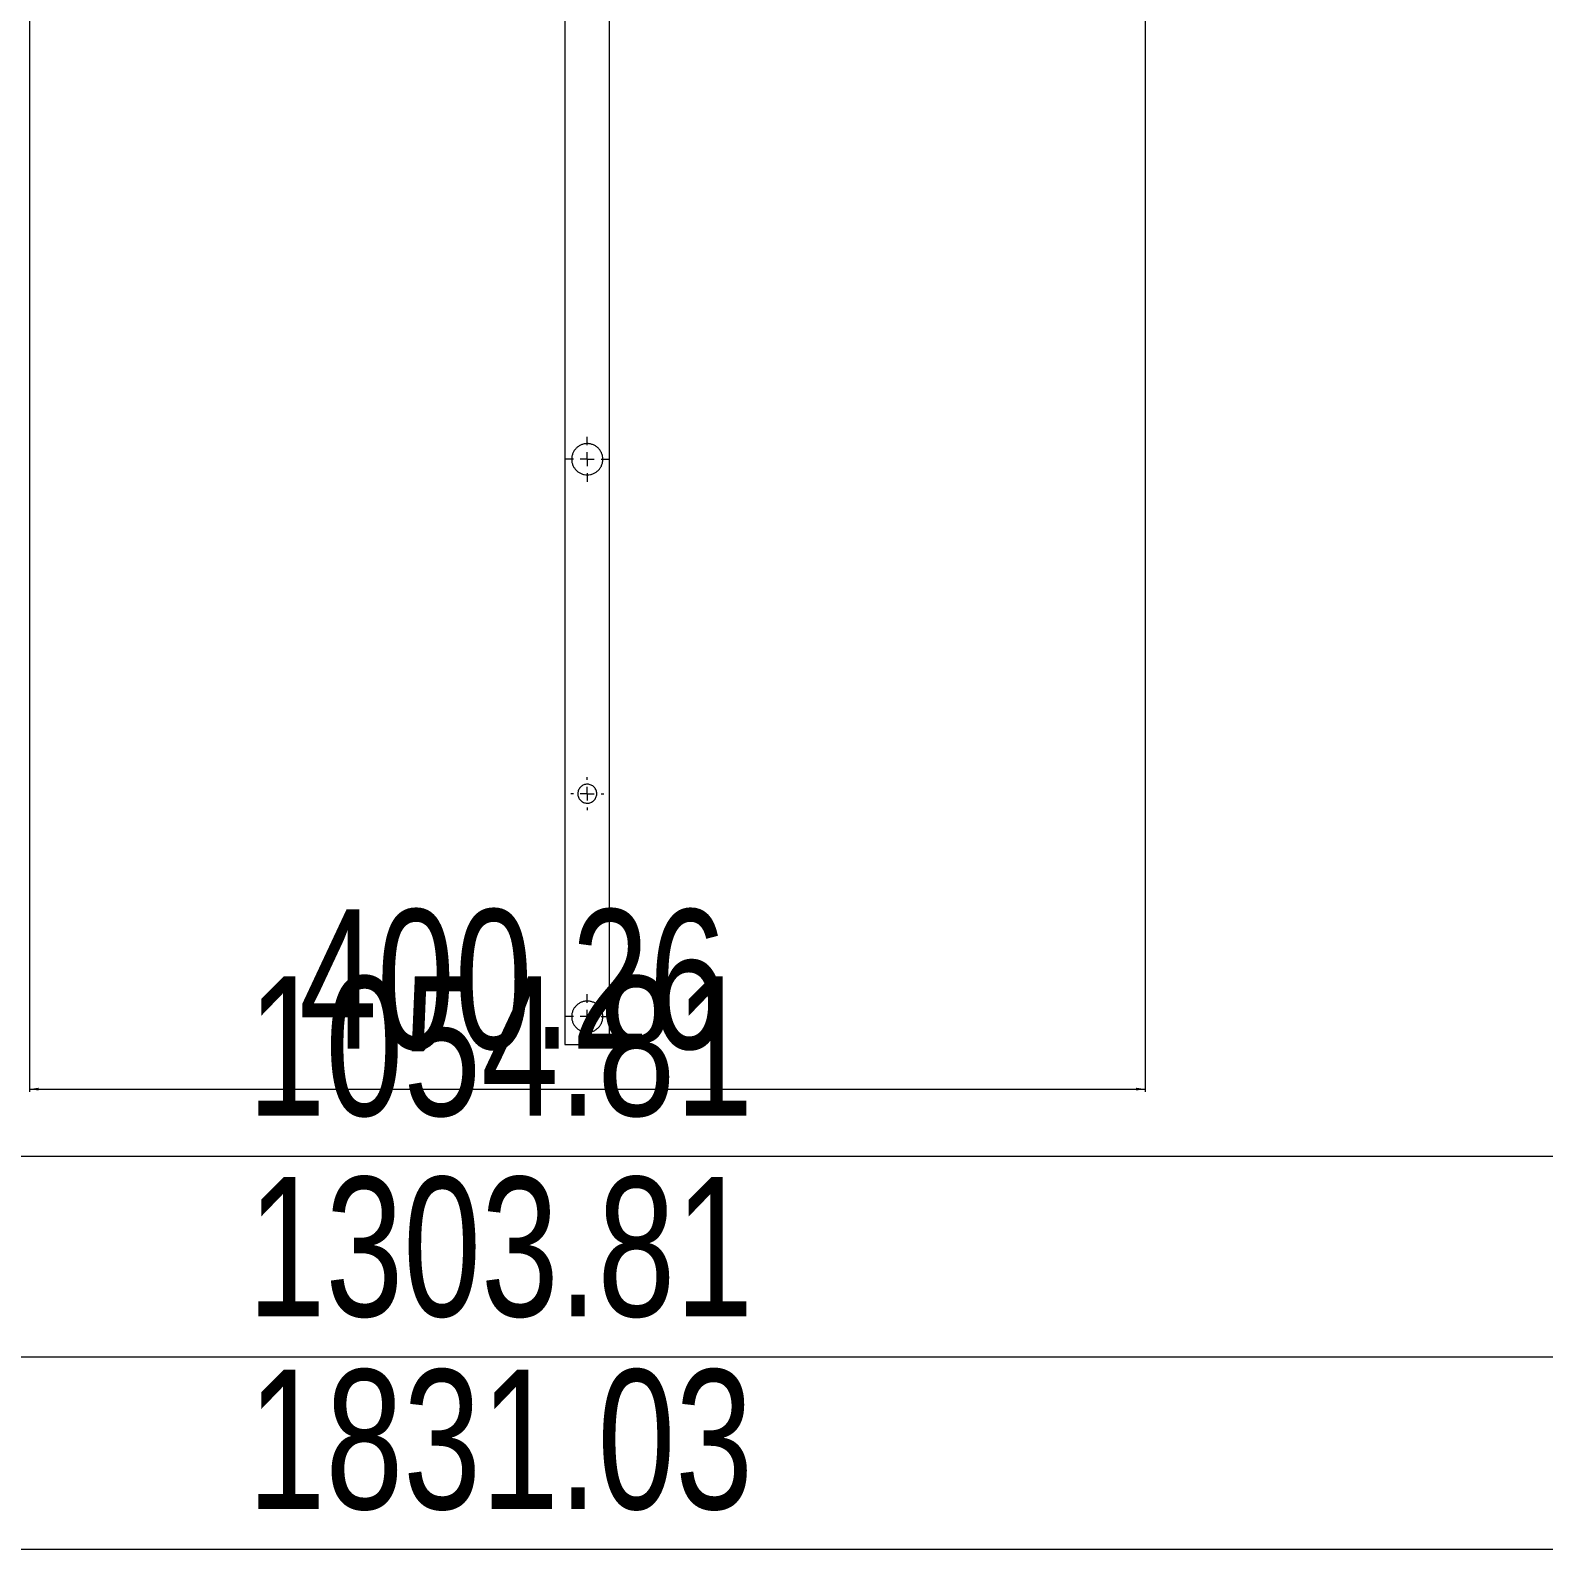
# Model space of a CAD drawing. Header units: millimetres. Extents: x 1529 to 6255, y 1713 to 5797.
# Drawn here: x 2578 to 3121, y 4309 to 4855 of the extents above; entities that cross this region are included whole.
import ezdxf

# ---------------------------------------------------------------- set-up
doc = ezdxf.new("R2010")
doc.units = ezdxf.units.MM
doc.styles.add('SLDTEXTSTYLE0', font='TXT', dxfattribs={"width": 0.75})
doc.dimstyles.new('SLDDIMSTYLE0', dxfattribs={"dimtxt": 50, "dimasz": 3.302, "dimexe": 0, "dimexo": 0.0625, "dimgap": 12.5, "dimtad": 1, "dimrnd": 1e-09, "dimzin": 12, "dimdsep": 46, "dimtxsty": 'SLDTEXTSTYLE0', "dimsah": 1, "dimcen": 0.09, "dimadec": 0, "dimazin": 3, "dimtfac": 1, "dimtofl": 0, "dimtmove": 0, "dimatfit": 3, "dimfxl": 0, "dimfrac": 2, "dimtolj": 1, "dimtzin": 12, "dimarcsym": 0})

# ---------------------------------------------------------------- blocks, each defined once
blk = doc.blocks.new('_D_5')
at = {"color": 7, "linetype": 'Continuous', "lineweight": 0}
for p, q in [((1860.52, 4588.31), (1860.52, 4308.77)), ((3691.55, 4584.86), (3691.55, 4308.77)), ((1860.52, 4309.77), (3691.55, 4309.77))]:
    blk.add_line(p, q, dxfattribs=at)
for points in [[(1860.52, 4309.77), (1863.82, 4309.26), (1863.82, 4310.27)], [(3691.55, 4309.77), (3688.25, 4310.27), (3688.25, 4309.26)]]:
    blk.add_solid(points, dxfattribs=at)
at = {"color": 7, "linetype": 'Continuous', "lineweight": 0, "insert": (2656.3, 4374.22), "char_height": 50, "attachment_point": 1, "style": 'SLDTEXTSTYLE0'}
blk.add_mtext('1831.03', dxfattribs=at)
blk = doc.blocks.new('_D_6')
at = {"color": 7, "linetype": 'Continuous', "lineweight": 0}
for p, q in [((2126.2, 4499.88), (2126.2, 4377.88)), ((3430.01, 4499.88), (3430.01, 4377.88)), ((2126.2, 4378.88), (3430.01, 4378.88))]:
    blk.add_line(p, q, dxfattribs=at)
for points in [[(2126.2, 4378.88), (2129.5, 4378.38), (2129.5, 4379.39)], [(3430.01, 4378.88), (3426.71, 4379.39), (3426.71, 4378.38)]]:
    blk.add_solid(points, dxfattribs=at)
at = {"color": 7, "linetype": 'Continuous', "lineweight": 0, "insert": (2656.3, 4443.34), "char_height": 50, "attachment_point": 1, "style": 'SLDTEXTSTYLE0'}
blk.add_mtext('1303.81', dxfattribs=at)
blk = doc.blocks.new('_D_7')
at = {"color": 7, "linetype": 'Continuous', "lineweight": 0}
for p, q in [((2250.7, 4883.06), (2250.7, 4449.88)), ((3305.51, 4883.06), (3305.51, 4449.88)), ((2250.7, 4450.88), (3305.51, 4450.88))]:
    blk.add_line(p, q, dxfattribs=at)
for points in [[(2250.7, 4450.88), (2254.01, 4450.38), (2254.01, 4451.39)], [(3305.51, 4450.88), (3302.21, 4451.39), (3302.21, 4450.38)]]:
    blk.add_solid(points, dxfattribs=at)
at = {"color": 7, "linetype": 'Continuous', "lineweight": 0, "insert": (2656.3, 4515.34), "char_height": 50, "attachment_point": 1, "style": 'SLDTEXTSTYLE0'}
blk.add_mtext('1054.81', dxfattribs=at)
blk = doc.blocks.new('_D_8')
at = {"color": 7, "linetype": 'Continuous', "lineweight": 0}
for p, q in [((2577.98, 5114.66), (2577.98, 4473.88)), ((2978.24, 5114.66), (2978.24, 4473.88)), ((2577.98, 4474.88), (2978.24, 4474.88))]:
    blk.add_line(p, q, dxfattribs=at)
for points in [[(2577.98, 4474.88), (2581.28, 4474.38), (2581.28, 4475.39)], [(2978.24, 4474.88), (2974.93, 4475.39), (2974.93, 4474.38)]]:
    blk.add_solid(points, dxfattribs=at)
at = {"color": 7, "linetype": 'Continuous', "lineweight": 0, "insert": (2674.77, 4539.34), "char_height": 50, "attachment_point": 1, "style": 'SLDTEXTSTYLE0'}
blk.add_mtext('400.26', dxfattribs=at)
blk = doc.blocks.new('SW_CENTERMARKSYMBOL_180')
at = {"color": 0, "linetype": 'Continuous', "lineweight": 0}
for p, q in [((0, 5), (0, 8.1)), ((-5, 0), (-8.1, 0)), ((0, 0), (-2.5, 0)), ((0, 0), (0, 2.5)), ((0, 0), (0, -2.5)), ((0, 0), (2.5, 0)), ((5, 0), (8.1, 0)), ((0, -5), (0, -8.1))]:
    blk.add_line(p, q, dxfattribs=at)
blk = doc.blocks.new('SW_CENTERMARKSYMBOL_181')
at = {"color": 0, "linetype": 'Continuous', "lineweight": 0}
for p, q in [((0, 5), (0, 5.9)), ((-5, 0), (-5.9, 0)), ((0, 0), (-2.5, 0)), ((0, 0), (0, 2.5)), ((0, 0), (0, -2.5)), ((0, 0), (2.5, 0)), ((5, 0), (5.9, 0)), ((0, -5), (0, -5.9))]:
    blk.add_line(p, q, dxfattribs=at)
blk = doc.blocks.new('SW_CENTERMARKSYMBOL_183')
at = {"color": 0, "linetype": 'Continuous', "lineweight": 0}
for p, q in [((0, 5), (0, 8.1)), ((-5, 0), (-8.1, 0)), ((0, 0), (-2.5, 0)), ((0, 0), (0, 2.5)), ((0, 0), (0, -2.5)), ((0, 0), (2.5, 0)), ((5, 0), (8.1, 0)), ((0, -5), (0, -8.1))]:
    blk.add_line(p, q, dxfattribs=at)

msp = doc.modelspace()

# ---------------------------------------------------------------- linework, layer by layer
at = {"color": 7, "linetype": 'Continuous', "lineweight": 15}
for p, q in [((2770.107, 5115.883), (2770.107, 4490.883)), ((2786.107, 4490.883), (2786.107, 5115.883)), ((2770.107, 4490.883), (2778.107, 4490.883)), ((2778.107, 4490.883), (2786.107, 4490.883))]:
    msp.add_line(p, q, dxfattribs=at)
for points, knots in [([(2778.107, 4695.283), (2777.722, 4695.283), (2777.346, 4695.322), (2776.61, 4695.474), (2776.247, 4695.588), (2775.571, 4695.877), (2775.252, 4696.052), (2774.655, 4696.459), (2774.383, 4696.686), (2773.885, 4697.187), (2773.659, 4697.463), (2773.265, 4698.047), (2773.096, 4698.358), (2772.883, 4698.856), (2772.819, 4699.029), (2772.709, 4699.382), (2772.662, 4699.562), (2772.586, 4699.927), (2772.557, 4700.113), (2772.517, 4700.493), (2772.507, 4700.685), (2772.506, 4701.256), (2772.545, 4701.634), (2772.696, 4702.374), (2772.806, 4702.725), (2773.089, 4703.396), (2773.261, 4703.711), (2773.653, 4704.296), (2773.876, 4704.569), (2774.376, 4705.075), (2774.648, 4705.301), (2775.089, 4705.604), (2775.242, 4705.698), (2775.56, 4705.874), (2775.726, 4705.955), (2776.237, 4706.175), (2776.591, 4706.287), (2777.146, 4706.403), (2777.336, 4706.433), (2777.716, 4706.473), (2778.095, 4706.493), (2778.474, 4706.474), (2778.853, 4706.436), (2779.044, 4706.407), (2779.6, 4706.294), (2779.956, 4706.182), (2780.639, 4705.892), (2780.96, 4705.715), (2781.554, 4705.311), (2781.831, 4705.08), (2782.329, 4704.579), (2782.552, 4704.307), (2782.949, 4703.718), (2783.122, 4703.401), (2783.333, 4702.903), (2783.396, 4702.732), (2783.506, 4702.38), (2783.554, 4702.197), (2783.668, 4701.645), (2783.707, 4701.268), (2783.707, 4700.497), (2783.667, 4700.119), (2783.553, 4699.567), (2783.506, 4699.385), (2783.396, 4699.032), (2783.332, 4698.862), (2783.121, 4698.363), (2782.949, 4698.048), (2782.551, 4697.458), (2782.328, 4697.186), (2781.829, 4696.684), (2781.552, 4696.453), (2780.961, 4696.051), (2780.645, 4695.878), (2780.137, 4695.661), (2779.961, 4695.596), (2779.602, 4695.483), (2779.421, 4695.436), (2778.87, 4695.323), (2778.492, 4695.283), (2778.107, 4695.283)], [0, 0, 0, 0, 0.03125, 0.03125, 0.0625, 0.0625, 0.09375, 0.09375, 0.125, 0.125, 0.15625, 0.15625, 0.1875, 0.1875, 0.203125, 0.203125, 0.21875, 0.21875, 0.234375, 0.234375, 0.25, 0.25, 0.28125, 0.28125, 0.3125, 0.3125, 0.34375, 0.34375, 0.375, 0.375, 0.40625, 0.40625, 0.421875, 0.421875, 0.4375, 0.4375, 0.46875, 0.46875, 0.484375, 0.484375, 0.5, 0.515625, 0.515625, 0.53125, 0.53125, 0.5625, 0.5625, 0.59375, 0.59375, 0.625, 0.625, 0.65625, 0.65625, 0.6875, 0.6875, 0.703125, 0.703125, 0.71875, 0.71875, 0.75, 0.75, 0.78125, 0.78125, 0.796875, 0.796875, 0.8125, 0.8125, 0.84375, 0.84375, 0.875, 0.875, 0.90625, 0.90625, 0.9375, 0.9375, 0.953125, 0.953125, 0.96875, 0.96875, 1, 1, 1, 1]), ([(2778.05, 4577.484), (2777.823, 4577.487), (2777.6, 4577.514), (2777.163, 4577.609), (2776.947, 4577.679), (2776.54, 4577.858), (2776.347, 4577.965), (2775.984, 4578.218), (2775.815, 4578.362), (2775.511, 4578.677), (2775.373, 4578.849), (2775.132, 4579.222), (2775.031, 4579.418), (2774.867, 4579.828), (2774.804, 4580.046), (2774.723, 4580.488), (2774.704, 4580.711), (2774.711, 4581.16), (2774.737, 4581.388), (2774.832, 4581.825), (2774.901, 4582.037), (2775.08, 4582.448), (2775.188, 4582.64), (2775.439, 4583.002), (2775.583, 4583.172), (2775.898, 4583.477), (2776.07, 4583.614), (2776.441, 4583.855), (2776.64, 4583.958), (2777.051, 4584.123), (2777.265, 4584.185), (2777.711, 4584.267), (2777.935, 4584.286), (2778.383, 4584.279), (2778.61, 4584.253), (2779.049, 4584.158), (2779.261, 4584.089), (2779.67, 4583.911), (2779.866, 4583.801), (2780.227, 4583.55), (2780.396, 4583.407), (2780.704, 4583.089), (2780.84, 4582.917), (2781.079, 4582.549), (2781.183, 4582.349), (2781.347, 4581.936), (2781.409, 4581.723), (2781.491, 4581.282), (2781.51, 4581.054), (2781.503, 4580.605), (2781.478, 4580.382), (2781.381, 4579.94), (2781.312, 4579.728), (2781.135, 4579.321), (2781.025, 4579.125), (2780.774, 4578.763), (2780.632, 4578.596), (2780.315, 4578.288), (2780.141, 4578.15), (2779.772, 4577.911), (2779.576, 4577.808), (2779.158, 4577.642), (2778.944, 4577.58), (2778.505, 4577.499), (2778.277, 4577.48), (2778.05, 4577.484)], [0, 0, 0, 0, 0.03125, 0.03125, 0.0625, 0.0625, 0.09375, 0.09375, 0.125, 0.125, 0.15625, 0.15625, 0.1875, 0.1875, 0.21875, 0.21875, 0.25, 0.25, 0.28125, 0.28125, 0.3125, 0.3125, 0.34375, 0.34375, 0.375, 0.375, 0.40625, 0.40625, 0.4375, 0.4375, 0.46875, 0.46875, 0.5, 0.5, 0.53125, 0.53125, 0.5625, 0.5625, 0.59375, 0.59375, 0.625, 0.625, 0.65625, 0.65625, 0.6875, 0.6875, 0.71875, 0.71875, 0.75, 0.75, 0.78125, 0.78125, 0.8125, 0.8125, 0.84375, 0.84375, 0.875, 0.875, 0.90625, 0.90625, 0.9375, 0.9375, 0.96875, 0.96875, 1, 1, 1, 1]), ([(2778.107, 4495.283), (2777.722, 4495.283), (2777.346, 4495.322), (2776.61, 4495.474), (2776.247, 4495.588), (2775.571, 4495.877), (2775.252, 4496.052), (2774.655, 4496.459), (2774.383, 4496.686), (2773.885, 4497.187), (2773.659, 4497.463), (2773.265, 4498.047), (2773.096, 4498.358), (2772.883, 4498.856), (2772.819, 4499.029), (2772.709, 4499.382), (2772.662, 4499.562), (2772.586, 4499.927), (2772.557, 4500.113), (2772.517, 4500.493), (2772.507, 4500.685), (2772.506, 4501.256), (2772.545, 4501.634), (2772.696, 4502.374), (2772.806, 4502.725), (2773.089, 4503.396), (2773.261, 4503.711), (2773.653, 4504.296), (2773.876, 4504.569), (2774.376, 4505.075), (2774.648, 4505.301), (2775.089, 4505.604), (2775.242, 4505.698), (2775.56, 4505.874), (2775.726, 4505.955), (2776.237, 4506.175), (2776.591, 4506.287), (2777.146, 4506.403), (2777.336, 4506.433), (2777.716, 4506.473), (2778.095, 4506.493), (2778.474, 4506.474), (2778.853, 4506.436), (2779.044, 4506.407), (2779.6, 4506.294), (2779.956, 4506.182), (2780.639, 4505.892), (2780.96, 4505.715), (2781.554, 4505.311), (2781.831, 4505.08), (2782.329, 4504.579), (2782.552, 4504.307), (2782.949, 4503.718), (2783.122, 4503.401), (2783.333, 4502.903), (2783.396, 4502.732), (2783.506, 4502.38), (2783.554, 4502.197), (2783.668, 4501.645), (2783.707, 4501.268), (2783.707, 4500.497), (2783.667, 4500.119), (2783.553, 4499.567), (2783.506, 4499.385), (2783.396, 4499.032), (2783.332, 4498.862), (2783.121, 4498.363), (2782.949, 4498.048), (2782.551, 4497.458), (2782.328, 4497.186), (2781.829, 4496.684), (2781.552, 4496.453), (2780.961, 4496.051), (2780.645, 4495.878), (2780.137, 4495.661), (2779.961, 4495.596), (2779.602, 4495.483), (2779.421, 4495.436), (2778.87, 4495.323), (2778.492, 4495.283), (2778.107, 4495.283)], [0, 0, 0, 0, 0.03125, 0.03125, 0.0625, 0.0625, 0.09375, 0.09375, 0.125, 0.125, 0.15625, 0.15625, 0.1875, 0.1875, 0.203125, 0.203125, 0.21875, 0.21875, 0.234375, 0.234375, 0.25, 0.25, 0.28125, 0.28125, 0.3125, 0.3125, 0.34375, 0.34375, 0.375, 0.375, 0.40625, 0.40625, 0.421875, 0.421875, 0.4375, 0.4375, 0.46875, 0.46875, 0.484375, 0.484375, 0.5, 0.515625, 0.515625, 0.53125, 0.53125, 0.5625, 0.5625, 0.59375, 0.59375, 0.625, 0.625, 0.65625, 0.65625, 0.6875, 0.6875, 0.703125, 0.703125, 0.71875, 0.71875, 0.75, 0.75, 0.78125, 0.78125, 0.796875, 0.796875, 0.8125, 0.8125, 0.84375, 0.84375, 0.875, 0.875, 0.90625, 0.90625, 0.9375, 0.9375, 0.953125, 0.953125, 0.96875, 0.96875, 1, 1, 1, 1])]:
    msp.add_open_spline(points, degree=3, knots=knots, dxfattribs=at)

# ---------------------------------------------------------------- block references
at = {"color": 7, "linetype": 'Continuous', "lineweight": 0}
for name, p in [('SW_CENTERMARKSYMBOL_180', (2778.107, 4700.883)), ('SW_CENTERMARKSYMBOL_181', (2778.107, 4580.883)), ('SW_CENTERMARKSYMBOL_183', (2778.107, 4500.883))]:
    msp.add_blockref(name, p, dxfattribs=at)

# ---------------------------------------------------------------- dimensions: what is measured, and where the dimension line sits
for base, p1, p2, picture, middle in [((2978.236, 4474.883), (2577.978, 5115.662), (2978.236, 5115.662), '_D_8', (2776.368, 4474.883)), ((3305.51, 4450.883), (2250.703, 4884.064), (3305.51, 4884.064), '_D_7', (2776.368, 4450.883)), ((3691.554, 4309.766), (1860.523, 4589.31), (3691.554, 4585.863), '_D_5', (2776.368, 4309.766))]:
    dim = msp.add_linear_dim(base=base, p1=p1, p2=p2, dimstyle='SLDDIMSTYLE0', dxfattribs=at)
    dim.commit()
    dim.dimension.update_dxf_attribs({"geometry": picture, "text_midpoint": middle, "dimtype": 160})
dim = msp.add_linear_dim(base=(3430.014, 4378.883), p1=(2126.2, 4500.883), p2=(3430.014, 4500.883), angle=0, dimstyle='SLDDIMSTYLE0', dxfattribs=at)
dim.commit()
dim.dimension.update_dxf_attribs({"geometry": '_D_6', "text_midpoint": (2776.368, 4378.883), "dimtype": 160})

doc.saveas('drawing.dxf')
